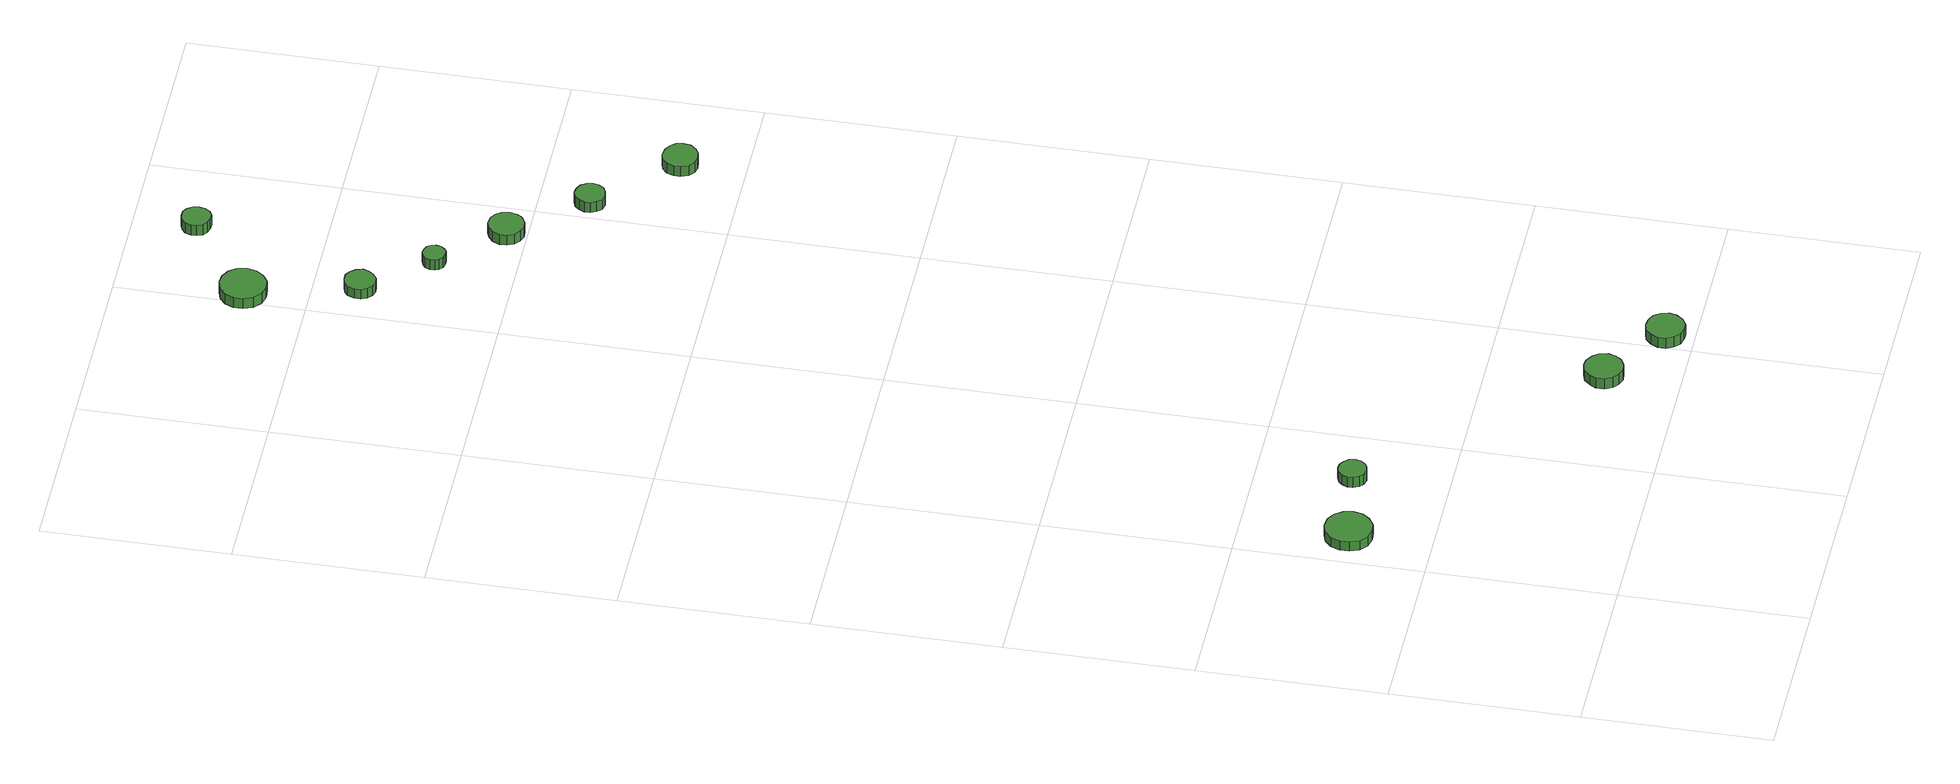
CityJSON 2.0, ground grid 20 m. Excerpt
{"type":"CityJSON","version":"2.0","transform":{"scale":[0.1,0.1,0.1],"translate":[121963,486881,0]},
"CityObjects":{
"tree1":{"type":"SolitaryVegetationObject","attributes":{"function":"something"},"geometry":[{"type":"MultiSurface","lod":"1","boundaries":[[[0,1,2,3,4,5,6,7,8,9,10,11,12,13,14]],[[15,16,17,18,19,20,21,22,23,24,25,26,27,28,29]],[[0,29,28,1]],[[1,28,27,2]],[[2,27,26,3]],[[3,26,25,4]],[[4,25,24,5]],[[5,24,23,6]],[[6,23,22,7]],[[7,22,21,8]],[[8,21,20,9]],[[9,20,19,10]],[[10,19,18,11]],[[11,18,17,12]],[[12,17,16,13]],[[13,16,15,14]],[[14,15,29,0]]]}]},
"tree2":{"type":"SolitaryVegetationObject","attributes":{"function":"something"},"geometry":[{"type":"MultiSurface","lod":"1","boundaries":[[[30,31,32,33,34,35,36,37,38,39,40,41,42,43,44]],[[45,46,47,48,49,50,51,52,53,54,55,56,57,58,59]],[[30,59,58,31]],[[31,58,57,32]],[[32,57,56,33]],[[33,56,55,34]],[[34,55,54,35]],[[35,54,53,36]],[[36,53,52,37]],[[37,52,51,38]],[[38,51,50,39]],[[39,50,49,40]],[[40,49,48,41]],[[41,48,47,42]],[[42,47,46,43]],[[43,46,45,44]],[[44,45,59,30]]]}]},
"tree3":{"type":"SolitaryVegetationObject","attributes":{"function":"something"},"geometry":[{"type":"MultiSurface","lod":"1","boundaries":[[[60,61,62,63,64,65,66,67,68,69,70,71,72,73,74]],[[75,76,77,78,79,80,81,82,83,84,85,86,87,88,89]],[[60,89,88,61]],[[61,88,87,62]],[[62,87,86,63]],[[63,86,85,64]],[[64,85,84,65]],[[65,84,83,66]],[[66,83,82,67]],[[67,82,81,68]],[[68,81,80,69]],[[69,80,79,70]],[[70,79,78,71]],[[71,78,77,72]],[[72,77,76,73]],[[73,76,75,74]],[[74,75,89,60]]]}]},
"tree4":{"type":"SolitaryVegetationObject","attributes":{"function":"something"},"geometry":[{"type":"MultiSurface","lod":"1","boundaries":[[[90,91,92,93,94,95,96,97,98,99,100,101,102,103,104]],[[105,106,107,108,109,110,111,112,113,114,115,116,117,118,119]],[[90,119,118,91]],[[91,118,117,92]],[[92,117,116,93]],[[93,116,115,94]],[[94,115,114,95]],[[95,114,113,96]],[[96,113,112,97]],[[97,112,111,98]],[[98,111,110,99]],[[99,110,109,100]],[[100,109,108,101]],[[101,108,107,102]],[[102,107,106,103]],[[103,106,105,104]],[[104,105,119,90]]]}]},
"tree5":{"type":"SolitaryVegetationObject","attributes":{"function":"something"},"geometry":[{"type":"MultiSurface","lod":"1","boundaries":[[[120,121,122,123,124,125,126,127,128,129,130,131,132,133,134]],[[135,136,137,138,139,140,141,142,143,144,145,146,147,148,149]],[[120,149,148,121]],[[121,148,147,122]],[[122,147,146,123]],[[123,146,145,124]],[[124,145,144,125]],[[125,144,143,126]],[[126,143,142,127]],[[127,142,141,128]],[[128,141,140,129]],[[129,140,139,130]],[[130,139,138,131]],[[131,138,137,132]],[[132,137,136,133]],[[133,136,135,134]],[[134,135,149,120]]]}]},
"tree6":{"type":"SolitaryVegetationObject","attributes":{"function":"something"},"geometry":[{"type":"MultiSurface","lod":"1","boundaries":[[[150,151,152,153,154,155,156,157,158,159,160,161,162,163,164]],[[165,166,167,168,169,170,171,172,173,174,175,176,177,178,179]],[[150,179,178,151]],[[151,178,177,152]],[[152,177,176,153]],[[153,176,175,154]],[[154,175,174,155]],[[155,174,173,156]],[[156,173,172,157]],[[157,172,171,158]],[[158,171,170,159]],[[159,170,169,160]],[[160,169,168,161]],[[161,168,167,162]],[[162,167,166,163]],[[163,166,165,164]],[[164,165,179,150]]]}]},
"tree7":{"type":"SolitaryVegetationObject","attributes":{"function":"something"},"geometry":[{"type":"MultiSurface","lod":"1","boundaries":[[[180,181,182,183,184,185,186,187,188,189,190,191,192,193,194]],[[195,196,197,198,199,200,201,202,203,204,205,206,207,208,209]],[[180,209,208,181]],[[181,208,207,182]],[[182,207,206,183]],[[183,206,205,184]],[[184,205,204,185]],[[185,204,203,186]],[[186,203,202,187]],[[187,202,201,188]],[[188,201,200,189]],[[189,200,199,190]],[[190,199,198,191]],[[191,198,197,192]],[[192,197,196,193]],[[193,196,195,194]],[[194,195,209,180]]]}]},
"tree8":{"type":"SolitaryVegetationObject","attributes":{"function":"something"},"geometry":[{"type":"MultiSurface","lod":"1","boundaries":[[[210,211,212,213,214,215,216,217,218,219,220,221,222,223,224]],[[225,226,227,228,229,230,231,232,233,234,235,236,237,238,239]],[[210,239,238,211]],[[211,238,237,212]],[[212,237,236,213]],[[213,236,235,214]],[[214,235,234,215]],[[215,234,233,216]],[[216,233,232,217]],[[217,232,231,218]],[[218,231,230,219]],[[219,230,229,220]],[[220,229,228,221]],[[221,228,227,222]],[[222,227,226,223]],[[223,226,225,224]],[[224,225,239,210]]]}]},
"tree9":{"type":"SolitaryVegetationObject","attributes":{"function":"something"},"geometry":[{"type":"MultiSurface","lod":"1","boundaries":[[[240,241,242,243,244,245,246,247,248,249,250,251,252,253,254]],[[255,256,257,258,259,260,261,262,263,264,265,266,267,268,269]],[[240,269,268,241]],[[241,268,267,242]],[[242,267,266,243]],[[243,266,265,244]],[[244,265,264,245]],[[245,264,263,246]],[[246,263,262,247]],[[247,262,261,248]],[[248,261,260,249]],[[249,260,259,250]],[[250,259,258,251]],[[251,258,257,252]],[[252,257,256,253]],[[253,256,255,254]],[[254,255,269,240]]]}]},
"tree10":{"type":"SolitaryVegetationObject","attributes":{"function":"something"},"geometry":[{"type":"MultiSurface","lod":"1","boundaries":[[[270,271,272,273,274,275,276,277,278,279,280,281,282,283,284]],[[285,286,287,288,289,290,291,292,293,294,295,296,297,298,299]],[[270,299,298,271]],[[271,298,297,272]],[[272,297,296,273]],[[273,296,295,274]],[[274,295,294,275]],[[275,294,293,276]],[[276,293,292,277]],[[277,292,291,278]],[[278,291,290,279]],[[279,290,289,280]],[[280,289,288,281]],[[281,288,287,282]],[[282,287,286,283]],[[283,286,285,284]],[[284,285,299,270]]]}]},
"tree11":{"type":"SolitaryVegetationObject","attributes":{"function":"something"},"geometry":[{"type":"MultiSurface","lod":"1","boundaries":[[[300,301,302,303,304,305,306,307,308,309,310,311,312,313,314]],[[315,316,317,318,319,320,321,322,323,324,325,326,327,328,329]],[[300,329,328,301]],[[301,328,327,302]],[[302,327,326,303]],[[303,326,325,304]],[[304,325,324,305]],[[305,324,323,306]],[[306,323,322,307]],[[307,322,321,308]],[[308,321,320,309]],[[309,320,319,310]],[[310,319,318,311]],[[311,318,317,312]],[[312,317,316,313]],[[313,316,315,314]],[[314,315,329,300]]]}]}
},
"vertices":[
[56,285,23],[54,295,23],[48,304,23],[39,309,23],[29,310,23],[19,307,23],[11,300,23],[7,290,23],[7,280,23],[11,270,23],[19,263,23],[29,260,23],[39,261,23],[48,267,23],[54,275,23],[54,275,11],[48,267,11],[39,261,11],[29,260,11],[19,263,11],[11,270,11],[7,280,11],[7,290,11],[11,300,11],[19,307,11],[29,310,11],[39,309,11],[48,304,11],[54,295,11],[56,285,11],
[140,299,22],[139,305,22],[135,310,22],[130,313,22],[124,314,22],[118,312,22],[114,308,22],[111,302,22],[111,296,22],[114,290,22],[118,286,22],[124,284,22],[130,285,22],[135,288,22],[139,293,22],[139,293,9],[135,288,9],[130,285,9],[124,284,9],[118,286,9],[114,290,9],[111,296,9],[111,302,9],[114,308,9],[118,312,9],[124,314,9],[130,313,9],[135,310,9],[139,305,9],[140,299,9],
[356,78,22],[354,87,22],[349,93,22],[341,98,22],[333,99,22],[325,96,22],[319,90,22],[315,83,22],[315,74,22],[319,66,22],[325,61,22],[333,58,22],[341,59,22],[349,63,22],[354,70,22],[354,70,9],[349,63,9],[341,59,9],[333,58,9],[325,61,9],[319,66,9],[315,74,9],[315,83,9],[319,90,9],[325,96,9],[333,99,9],[341,98,9],[349,93,9],[354,87,9],[356,78,9],
[432,29,22],[430,37,22],[425,44,22],[417,48,22],[409,49,22],[401,47,22],[395,41,22],[391,33,22],[391,25,22],[395,17,22],[401,11,22],[409,9,22],[417,9,22],[425,14,22],[430,21,22],[430,21,9],[425,14,9],[417,9,9],[409,9,9],[401,11,9],[395,17,9],[391,25,9],[391,33,9],[395,41,9],[401,47,9],[409,49,9],[417,48,9],[425,44,9],[430,37,9],[432,29,9],
[261,1352,14],[259,1359,14],[255,1364,14],[249,1368,14],[242,1368,14],[236,1366,14],[231,1362,14],[228,1355,14],[228,1348,14],[231,1342,14],[236,1337,14],[242,1335,14],[249,1336,14],[255,1340,14],[259,1345,14],[259,1345,2],[255,1340,2],[249,1336,2],[242,1335,2],[236,1337,2],[231,1342,2],[228,1348,2],[228,1355,2],[231,1362,2],[236,1366,2],[242,1368,2],[249,1368,2],[255,1364,2],[259,1359,2],[261,1352,2],
[239,1468,15],[237,1478,15],[231,1486,15],[222,1491,15],[212,1492,15],[202,1489,15],[194,1482,15],[190,1473,15],[190,1463,15],[194,1453,15],[202,1446,15],[212,1443,15],[222,1444,15],[231,1450,15],[237,1458,15],[237,1458,2],[231,1450,2],[222,1444,2],[212,1443,2],[202,1446,2],[194,1453,2],[190,1463,2],[190,1473,2],[194,1482,2],[202,1489,2],[212,1492,2],[222,1491,2],[231,1486,2],[237,1478,2],[239,1468,2],
[313,1286,14],[312,1291,14],[309,1295,14],[305,1297,14],[300,1298,14],[295,1296,14],[291,1293,14],[289,1288,14],[289,1283,14],[291,1279,14],[295,1275,14],[300,1274,14],[305,1274,14],[309,1277,14],[312,1281,14],[312,1281,1],[309,1277,1],[305,1274,1],[300,1274,1],[295,1275,1],[291,1279,1],[289,1283,1],[289,1288,1],[291,1293,1],[295,1296,1],[300,1298,1],[305,1297,1],[309,1295,1],[312,1291,1],[313,1286,1],
[378,1222,15],[376,1230,15],[372,1236,15],[365,1240,15],[357,1241,15],[350,1238,15],[344,1233,15],[341,1226,15],[341,1218,15],[344,1211,15],[350,1206,15],[357,1203,15],[365,1204,15],[372,1208,15],[376,1214,15],[376,1214,2],[372,1208,2],[365,1204,2],[357,1203,2],[350,1206,2],[344,1211,2],[341,1218,2],[341,1226,2],[344,1233,2],[350,1238,2],[357,1241,2],[365,1240,2],[372,1236,2],[376,1230,2],[378,1222,2],
[437,1147,17],[436,1153,17],[432,1159,17],[426,1162,17],[420,1163,17],[413,1161,17],[409,1156,17],[406,1150,17],[406,1144,17],[409,1138,17],[413,1133,17],[420,1131,17],[426,1132,17],[432,1135,17],[436,1141,17],[436,1141,4],[432,1135,4],[426,1132,4],[420,1131,4],[413,1133,4],[409,1138,4],[406,1144,4],[406,1150,4],[409,1156,4],[413,1161,4],[420,1163,4],[426,1162,4],[432,1159,4],[436,1153,4],[437,1147,4],
[328,1535,14],[327,1541,14],[323,1547,14],[318,1550,14],[311,1550,14],[305,1548,14],[300,1544,14],[298,1538,14],[298,1532,14],[300,1526,14],[305,1522,14],[311,1520,14],[318,1520,14],[323,1523,14],[327,1529,14],[327,1529,1],[323,1523,1],[318,1520,1],[311,1520,1],[305,1522,1],[300,1526,1],[298,1532,1],[298,1538,1],[300,1544,1],[305,1548,1],[311,1550,1],[318,1550,1],[323,1547,1],[327,1541,1],[328,1535,1],
[515,1068,19],[514,1075,19],[509,1081,19],[502,1085,19],[494,1086,19],[487,1084,19],[481,1079,19],[478,1071,19],[478,1064,19],[481,1056,19],[487,1051,19],[494,1049,19],[502,1050,19],[509,1054,19],[514,1060,19],[514,1060,6],[509,1054,6],[502,1050,6],[494,1049,6],[487,1051,6],[481,1056,6],[478,1064,6],[478,1071,6],[481,1079,6],[487,1084,6],[494,1086,6],[502,1085,6],[509,1081,6],[514,1075,6],[515,1068,6]
]}
